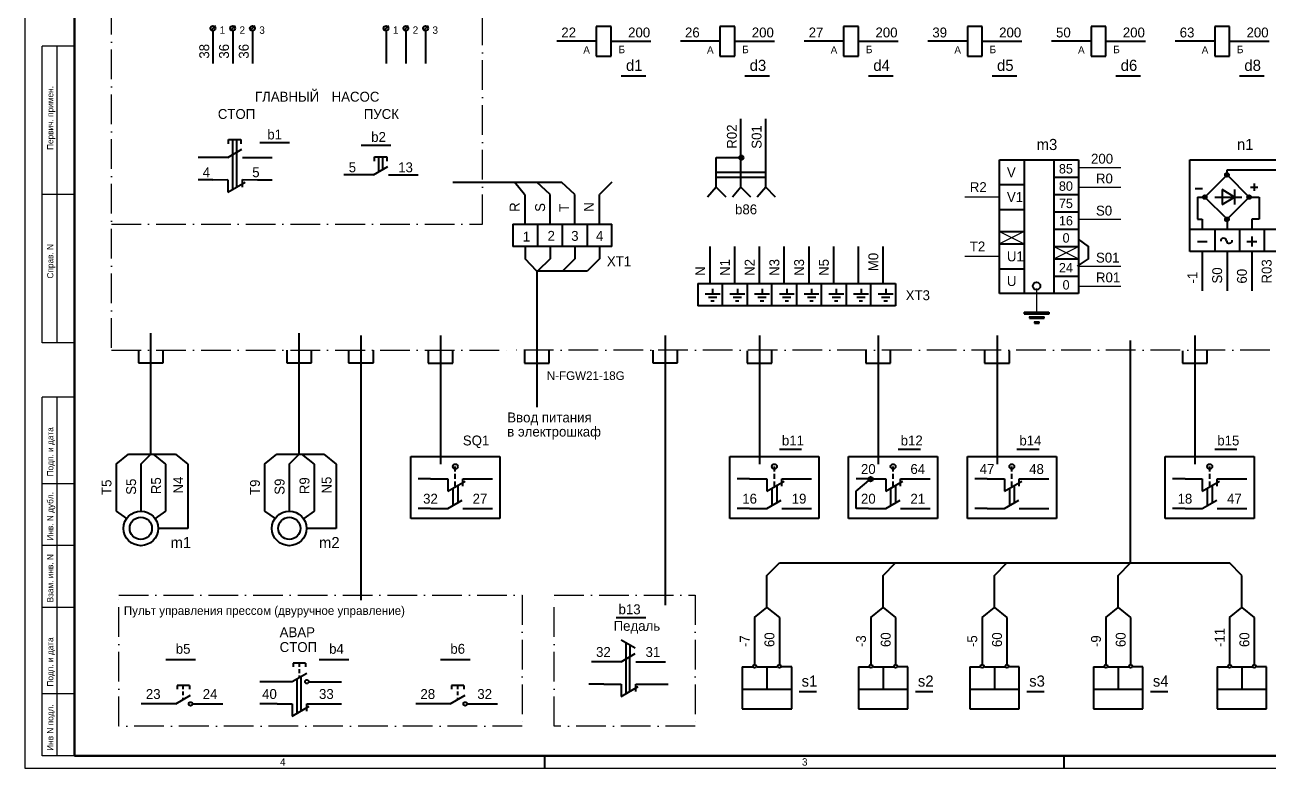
# Model space of a CAD drawing. Extents: x 0 to 842, y 0 to 594.
# Drawn here: x 0 to 503, y 0 to 301 of the extents above; entities that cross this region are included whole.
import ezdxf

# ---------------------------------------------------------------- set-up
doc = ezdxf.new("R2010")
doc.units = 0
doc.linetypes.add('ACAD_ISO10W100', pattern=[18, 12, -3, 0, -3])
doc.layers.get('0').update_dxf_attribs({"linetype": 'CONTINUOUS', "lineweight": 40})
for name, color, linetype, lineweight in [('СЛОЙ1', 3, 'CONTINUOUS', 30), ('Слой2', 4, 'ACAD_ISO10W100', 25), ('Слой3 -060mm', 6, 'CONTINUOUS', 50)]:
    doc.layers.add(name, color=color, linetype=linetype, lineweight=lineweight)
doc.styles.get("Standard").update_dxf_attribs({"font": 'cad2win.shx'})

# ---------------------------------------------------------------- blocks, each defined once
blk = doc.blocks.new('контакт размыкающ')
for p, q in [((0, 0), (7, 0)), ((7, 0), (7, -5)), ((13, 0), (20, 0)), ((13, -3), (13, 0)), ((7, -5), (13.98, -0.97))]:
    blk.add_line(p, q)
blk = doc.blocks.new('контакт замыкающ')
for p, q in [((0, 0), (7, 0)), ((7, 0), (12.8, 3.35)), ((13, 0), (20, 0))]:
    blk.add_line(p, q)
blk = doc.blocks.new('Точка')
for radius in [0.9, 0.6, 0.3]:
    blk.add_circle((-0.1, -0.1), radius)
blk = doc.blocks.new('кнопка-пуск')
for p, q in [((13.5, 7.5), (8.5, 7.5)), ((8.5, 7.5), (8.5, 6)), ((11, 6), (11, 7.5)), ((13.5, 7.5), (13.5, 6)), ((8, 0), (0, 0)), ((7.99, 0.02), (14, 3.5)), ((11, 3.5), (11, 5)), ((11, 1.75), (11, 2.5)), ((11.67, 2.14), (11.75, 2.14)), ((14.5, 0), (22, 0))]:
    blk.add_line(p, q)
blk.add_circle((14, 0), 0.75)

msp = doc.modelspace()

# ---------------------------------------------------------------- linework, layer by layer
for p, q in [((77, 300.23), (75, 298.23)), ((76, 298), (76, 285)), ((85, 300.23), (83, 298.23)), ((84, 298), (84, 285)), ((93, 300.23), (91, 298.23)), ((92, 298), (92, 285)), ((147, 300.23), (145, 298.23)), ((146, 298), (146, 285)), ((155, 300.23), (153, 298.23)), ((154, 298), (154, 285)), ((163, 300.23), (161, 298.23)), ((162, 298), (162, 285)), ((237, 300.02), (231, 300.02)), ((231, 300.02), (231, 288.02)), ((237, 288.02), (237, 300.02)), ((287, 300.02), (281, 300.02)), ((281, 300.02), (281, 288.02)), ((287, 288.02), (287, 300.02)), ((337, 300.02), (331, 300.02)), ((331, 300.02), (331, 288.02)), ((337, 288.02), (337, 300.02)), ((387, 300.02), (381, 300.02)), ((381, 300.02), (381, 288.02)), ((387, 288.02), (387, 300.02)), ((437, 300.02), (431, 300.02)), ((431, 300.02), (431, 288.02)), ((437, 288.02), (437, 300.02)), ((487, 300.02), (481, 300.02)), ((481, 300.02), (481, 288.02)), ((487, 288.02), (487, 300.02)), ((231, 294), (215, 294)), ((237, 294), (253, 294)), ((281, 294), (265, 294)), ((287, 294), (303, 294)), ((331, 294), (315, 294)), ((337, 294), (353, 294)), ((381, 294), (365, 294)), ((387, 294), (403, 294)), ((431, 294), (415, 294)), ((437, 294), (453, 294)), ((481, 294), (465, 294)), ((487, 294), (503, 294)), ((231, 288.02), (237, 288.02)), ((281, 288.02), (287, 288.02)), ((331, 288.02), (337, 288.02)), ((381, 288.02), (387, 288.02)), ((431, 288.02), (437, 288.02)), ((481, 288.02), (487, 288.02)), ((241, 280), (251, 280)), ((291, 280), (301, 280)), ((341, 280), (351, 280)), ((391, 280), (401, 280)), ((441, 280), (451, 280)), ((491, 280), (501, 280)), ((289.5, 242), (289.5, 262.59)), ((299.5, 242), (299.5, 262.59)), ((82.28, 254.21), (87.28, 254.21)), ((82.28, 252.49), (82.28, 254.21)), ((83.89, 254.16), (83.89, 248.11)), ((85.51, 254.16), (85.51, 249.14)), ((87.28, 254.21), (87.28, 252.49)), ((95, 253), (107, 253)), ((136, 252), (148, 252)), ((76, 247), (70, 247)), ((82, 247), (76, 247)), ((81.99, 247.02), (87.74, 250.33)), ((83.91, 248), (83.91, 234)), ((85.49, 249), (85.49, 235.18)), ((85.67, 249.14), (85.75, 249.14)), ((88, 247), (94, 247)), ((94, 247), (100, 247)), ((141.28, 247.21), (146.28, 247.21)), ((141.28, 245.49), (141.28, 247.21)), ((142.89, 247.16), (142.89, 241.11)), ((144.51, 247.16), (144.51, 242.14)), ((146.28, 247.21), (146.28, 245.49)), ((279.5, 235), (279.5, 247)), ((279.5, 247), (289.5, 247)), ((140.99, 240.02), (146.74, 243.33)), ((144.67, 242.14), (144.75, 242.14)), ((289.5, 235), (289.5, 242)), ((299.5, 235), (299.5, 242)), ((394, 192), (394, 246)), ((394, 246), (426, 246)), ((404, 246), (404, 192)), ((416, 246), (416, 192)), ((426, 246), (426, 192)), ((471, 218), (471, 246)), ((471, 246), (511, 246)), ((486, 240), (486, 242)), ((486, 242), (506, 242)), ((76, 238), (70, 238)), ((76, 238), (82.01, 238.02)), ((82, 238), (82, 233)), ((82.01, 233.02), (88.99, 237.05)), ((88.01, 238.02), (94, 238)), ((88.01, 235.02), (88.01, 238.02)), ((94, 238), (100, 238)), ((135, 240), (129, 240)), ((141, 240), (135, 240)), ((147, 240), (153, 240)), ((153, 240), (159, 240)), ((173, 237), (198, 237)), ((197.29, 237), (217, 237)), ((202, 232), (198, 237)), ((212.29, 232), (207, 237)), ((222.29, 232), (217, 237)), ((237.29, 237), (232.29, 232)), ((279.5, 241), (289.5, 241)), ((279.5, 241), (289.5, 241)), ((279.5, 239), (289.5, 239)), ((279.5, 239), (289.5, 239)), ((289.5, 241), (299.5, 241)), ((289.5, 241), (299.5, 241)), ((289.5, 235), (289.5, 240)), ((289.5, 239), (299.5, 239)), ((289.5, 239), (299.5, 239)), ((299.5, 235), (299.5, 240)), ((416, 239), (426, 239)), ((477, 231), (486, 240)), ((486, 240), (495, 231)), ((497, 236.5), (497, 233.5)), ((202.29, 220), (202.29, 232)), ((212.29, 220), (212.29, 232)), ((222.29, 220), (222.29, 232)), ((232.29, 220), (232.29, 232)), ((279.5, 235), (276, 231)), ((279.5, 235), (276, 231)), ((283.5, 231), (279.5, 235)), ((283.5, 231), (279.5, 235)), ((289.5, 235), (286, 231)), ((289.5, 235), (286, 231)), ((293.5, 231), (289.5, 235)), ((293.5, 231), (289.5, 235)), ((299.5, 235), (296, 231)), ((299.5, 235), (296, 231)), ((303.5, 231), (299.5, 235)), ((303.5, 231), (299.5, 235)), ((394, 236), (404, 236)), ((416, 232), (426, 232)), ((473.11, 234.42), (476.11, 234.42)), ((489, 230.99), (484, 234)), ((484, 234), (484, 228)), ((489, 234), (489, 228)), ((495.5, 235), (498.5, 235)), ((498, 234), (498, 234)), ((474, 231), (477, 231)), ((474, 231), (474, 222)), ((486, 222), (477, 231)), ((481, 231), (492, 231)), ((484, 228), (489, 230.99)), ((495, 231), (486, 222)), ((495, 231), (499, 231)), ((499, 231), (499, 222)), ((394, 226), (404, 226)), ((416, 225), (426, 225)), ((474, 222), (476, 222)), ((476, 222), (476, 218)), ((486, 222), (486, 218)), ((496, 222), (496, 218)), ((499, 222), (496, 222)), ((197.29, 220), (237.29, 220)), ((197.29, 220), (197.29, 211)), ((207.29, 220), (207.29, 211)), ((217.29, 211), (217.29, 220)), ((227.29, 220), (227.29, 211)), ((237.29, 211), (237.29, 220)), ((394, 217), (404, 217)), ((416, 218), (426, 218)), ((471, 218), (511, 218)), ((471, 209), (471, 218)), ((481, 218), (481, 209)), ((491, 218), (491, 209)), ((501, 218), (501, 209)), ((394, 212), (404, 212)), ((474, 213), (478, 213)), ((494, 213), (498, 213)), ((496, 215), (496, 211)), ((497.72, 212.76), (497.72, 212.76)), ((237.29, 211), (197.29, 211)), ((202.29, 211), (202.29, 206)), ((212.29, 211), (212.29, 206)), ((222.29, 211), (222.29, 206)), ((232.29, 211), (232.29, 206)), ((277, 196.05), (277, 211.05)), ((287, 196.05), (287, 211.05)), ((297, 196.05), (297, 211.05)), ((307, 196.05), (307, 211.05)), ((317, 196.05), (317, 211.05)), ((327, 196.05), (327, 211.05)), ((337, 196.05), (337, 211.05)), ((347, 196.05), (347, 211.05)), ((416, 211), (426, 211)), ((511, 209), (471, 209)), ((476, 209), (476, 193)), ((486, 209), (486, 193)), ((496, 209), (496, 193)), ((207, 201), (202.29, 206)), ((212.29, 206), (207.29, 201)), ((222.29, 206), (217.29, 201)), ((232.29, 206), (227.29, 201)), ((394, 202), (404, 202)), ((416, 206), (426, 206)), ((207, 201), (207, 146)), ((227.29, 201), (207, 201)), ((416, 199), (426, 199)), ((272, 196), (352, 196)), ((272, 196), (272, 187)), ((275.02, 191.88), (281.02, 191.88)), ((278.02, 193.88), (278.02, 191.88)), ((282, 187), (282, 196)), ((285.02, 191.88), (291.02, 191.88)), ((288.02, 193.88), (288.02, 191.88)), ((292, 196), (292, 187)), ((295.02, 191.88), (301.02, 191.88)), ((298.02, 193.88), (298.02, 191.88)), ((302, 187), (302, 196)), ((305.02, 191.88), (311.02, 191.88)), ((308.02, 193.88), (308.02, 191.88)), ((312, 196), (312, 187)), ((315.02, 191.88), (321.02, 191.88)), ((318.02, 193.88), (318.02, 191.88)), ((322, 187), (322, 196)), ((325.02, 191.88), (331.02, 191.88)), ((328.02, 193.88), (328.02, 191.88)), ((332, 196), (332, 187)), ((335.02, 191.88), (341.02, 191.88)), ((338.02, 193.88), (338.02, 191.88)), ((342, 187), (342, 196)), ((345.02, 191.88), (351.02, 191.88)), ((348.02, 193.88), (348.02, 191.88)), ((352, 196), (352, 187)), ((426, 192), (394, 192)), ((352, 187), (272, 187)), ((276.34, 190.51), (279.71, 190.51)), ((277.31, 189.08), (278.67, 189.08)), ((286.34, 190.51), (289.71, 190.51)), ((287.31, 189.08), (288.67, 189.08)), ((296.34, 190.51), (299.71, 190.51)), ((297.31, 189.08), (298.67, 189.08)), ((306.34, 190.51), (309.71, 190.51)), ((307.31, 189.08), (308.67, 189.08)), ((316.34, 190.51), (319.71, 190.51)), ((317.31, 189.08), (318.67, 189.08)), ((326.34, 190.51), (329.71, 190.51)), ((327.31, 189.08), (328.67, 189.08)), ((336.34, 190.51), (339.71, 190.51)), ((337.31, 189.08), (338.67, 189.08)), ((346.34, 190.51), (349.71, 190.51)), ((347.31, 189.08), (348.67, 189.08)), ((404, 184.5), (414, 184.5)), ((404.04, 184.48), (404.04, 183.81)), ((404.04, 183.81), (414.03, 183.81)), ((406, 182.5), (412, 182.5)), ((406.15, 182.54), (406.15, 181.95)), ((406.15, 181.95), (412.08, 181.95)), ((412.08, 181.95), (412.08, 182.54)), ((414.03, 183.81), (414.03, 184.48)), ((408, 180.5), (410, 180.5)), ((408.1, 180.51), (408.1, 180)), ((408.1, 180), (410.05, 180)), ((410.05, 180), (410.05, 180.51)), ((50.88, 127), (50.88, 176)), ((110.88, 127), (110.88, 176)), ((136, 68), (136, 175)), ((168, 175), (168, 123)), ((259, 66), (259, 175)), ((297, 175), (297, 123)), ((345, 175), (345, 123)), ((393, 175), (393, 123)), ((447, 83), (447, 173)), ((473, 175), (473, 123)), ((45.88, 169), (45.88, 164)), ((55.88, 164), (55.88, 169)), ((105.88, 169), (105.88, 164)), ((115.88, 164), (115.88, 169)), ((130.88, 169), (130.88, 164)), ((140.88, 164), (140.88, 169)), ((163, 168.86), (163, 163.86)), ((173, 163.86), (173, 168.86)), ((202, 168.86), (202, 163.86)), ((212, 163.86), (212, 168.86)), ((253.88, 169), (253.88, 164)), ((263.88, 164), (263.88, 169)), ((292, 168.86), (292, 163.86)), ((302, 163.86), (302, 168.86)), ((340, 168.86), (340, 163.86)), ((350, 163.86), (350, 168.86)), ((388, 168.86), (388, 163.86)), ((398, 163.86), (398, 168.86)), ((468, 168.86), (468, 163.86)), ((478, 163.86), (478, 168.86)), ((45.88, 164), (55.88, 164)), ((105.88, 164), (115.88, 164)), ((130.88, 164), (140.88, 164)), ((163, 163.86), (173, 163.86)), ((202, 163.86), (212, 163.86)), ((253.88, 164), (263.88, 164)), ((292, 163.86), (302, 163.86)), ((340, 163.86), (350, 163.86)), ((388, 163.86), (398, 163.86)), ((468, 163.86), (478, 163.86)), ((36.88, 123), (41.88, 127)), ((41.88, 127), (51.88, 127)), ((46.88, 123), (50.88, 127)), ((50.88, 127), (60.88, 127)), ((51.88, 127), (56.88, 123)), ((60.88, 127), (65.88, 123)), ((96.88, 123), (101.88, 127)), ((101.88, 127), (111.88, 127)), ((106.88, 123), (110.88, 127)), ((110.88, 127), (120.88, 127)), ((111.88, 127), (116.88, 123)), ((120.88, 127), (125.88, 123)), ((156, 126), (192, 126)), ((156, 101), (156, 126)), ((192, 126), (192, 101)), ((285, 126), (321, 126)), ((285, 101), (285, 126)), ((305, 129), (314, 129)), ((321, 126), (321, 101)), ((333, 126), (369, 126)), ((333, 101), (333, 126)), ((353, 129), (362, 129)), ((369, 126), (369, 101)), ((381, 126), (417, 126)), ((381, 101), (381, 126)), ((401, 129), (410, 129)), ((417, 126), (417, 101)), ((461, 126), (497, 126)), ((461, 101), (461, 126)), ((481, 129), (490, 129)), ((497, 126), (497, 101)), ((36.88, 123), (36.88, 104)), ((46.88, 123), (46.88, 104)), ((56.88, 123), (56.88, 104)), ((65.88, 123), (65.88, 97)), ((96.88, 123), (96.88, 104)), ((106.88, 123), (106.88, 104)), ((116.88, 123), (116.88, 104)), ((125.88, 123), (125.88, 97)), ((174, 120), (174, 122)), ((303, 120), (303, 122)), ((351, 120), (351, 122)), ((399, 120), (399, 122)), ((479, 120), (479, 122)), ((164, 117), (159, 117)), ((174, 117), (174, 119)), ((174, 114), (174, 116)), ((184, 117), (189, 117)), ((293, 117), (288, 117)), ((303, 117), (303, 119)), ((303, 114), (303, 116)), ((313, 117), (318, 117)), ((341, 117), (336, 117)), ((336, 112), (342, 117)), ((351, 117), (351, 119)), ((351, 114), (351, 116)), ((361, 117), (366, 117)), ((389, 117), (384, 117)), ((399, 117), (399, 119)), ((399, 114), (399, 116)), ((409, 117), (414, 117)), ((469, 117), (464, 117)), ((479, 117), (479, 119)), ((479, 114), (479, 116)), ((489, 117), (494, 117)), ((173, 113), (173, 106)), ((175, 114), (175, 107)), ((302, 113), (302, 106)), ((304, 114), (304, 107)), ((336, 105), (336, 112)), ((350, 113), (350, 106)), ((352, 114), (352, 107)), ((398, 113), (398, 106)), ((400, 114), (400, 107)), ((478, 113), (478, 106)), ((480, 114), (480, 107)), ((36.88, 104), (41.14, 100.96)), ((56.88, 104), (52.72, 101.02)), ((96.88, 104), (101.14, 100.96)), ((116.88, 104), (112.72, 101.02)), ((192, 101), (156, 101)), ((164, 105), (159, 105)), ((184, 105), (189, 105)), ((321, 101), (285, 101)), ((293, 105), (288, 105)), ((313, 105), (318, 105)), ((369, 101), (333, 101)), ((341, 105), (336, 105)), ((361, 105), (366, 105)), ((417, 101), (381, 101)), ((389, 105), (384, 105)), ((409, 105), (414, 105)), ((497, 101), (461, 101)), ((469, 105), (464, 105)), ((489, 105), (494, 105)), ((65.88, 97), (53.88, 97)), ((125.88, 97), (113.88, 97)), ((300, 78), (305, 83)), ((305, 83), (487, 83)), ((347, 78), (352, 83)), ((392, 78), (397, 83)), ((442, 78), (447, 83)), ((492, 78), (487, 83)), ((300, 65), (300, 78)), ((347, 65), (347, 78)), ((392, 65), (392, 78)), ((442, 65), (442, 78)), ((492, 65), (492, 78)), ((239, 61), (251, 61)), ((295, 61), (300, 65)), ((295, 61), (295, 42)), ((300, 65), (305, 61)), ((305, 61), (305, 42)), ((342, 61), (347, 65)), ((342, 61), (342, 42)), ((347, 65), (352, 61)), ((352, 61), (352, 42)), ((387, 61), (392, 65)), ((387, 61), (387, 42)), ((392, 65), (397, 61)), ((397, 61), (397, 42)), ((437, 61), (442, 65)), ((437, 61), (437, 42)), ((442, 65), (447, 61)), ((447, 61), (447, 42)), ((487, 61), (492, 65)), ((487, 61), (487, 42)), ((492, 65), (497, 61)), ((497, 61), (497, 42)), ((240.99, 51.98), (246.74, 48.67)), ((242.89, 50.83), (242.89, 44.11)), ((240.99, 43.02), (246.74, 46.33)), ((244.51, 49.91), (244.51, 45.14)), ((57, 44), (69, 44)), ((119, 44), (131, 44)), ((168, 44), (180, 44)), ((235, 43), (229, 43)), ((241, 43), (235, 43)), ((242.91, 44), (242.91, 30.11)), ((244.49, 45), (244.49, 31.12)), ((244.67, 45.14), (244.75, 45.14)), ((247, 43), (253, 43)), ((253, 43), (259, 43)), ((290, 41), (294, 41)), ((290, 41), (290, 24)), ((296, 41), (304, 41)), ((300, 41), (300, 32)), ((310, 41), (306, 41)), ((310, 24), (310, 41)), ((337, 41), (341, 41)), ((337, 41), (337, 24)), ((343, 41), (351, 41)), ((347, 41), (347, 32)), ((357, 41), (353, 41)), ((357, 24), (357, 41)), ((382, 41), (386, 41)), ((382, 41), (382, 24)), ((388, 41), (396, 41)), ((392, 41), (392, 32)), ((402, 41), (398, 41)), ((402, 24), (402, 41)), ((432, 41), (436, 41)), ((432, 41), (432, 24)), ((438, 41), (446, 41)), ((442, 41), (442, 32)), ((452, 41), (448, 41)), ((452, 24), (452, 41)), ((482, 41), (486, 41)), ((482, 41), (482, 24)), ((488, 41), (496, 41)), ((492, 41), (492, 32)), ((502, 41), (498, 41)), ((502, 24), (502, 41)), ((109.91, 36), (109.91, 22)), ((111.49, 37), (111.49, 23.18)), ((100, 35), (95, 35)), ((122, 35), (128, 35)), ((234, 34), (228, 34)), ((254, 34), (260, 34)), ((290, 32), (310, 32)), ((313, 31), (320, 31)), ((337, 32), (357, 32)), ((360, 31), (367, 31)), ((382, 32), (402, 32)), ((405, 31), (412, 31)), ((432, 32), (452, 32)), ((455, 31), (462, 31)), ((482, 32), (502, 32)), ((53, 26), (47, 26)), ((75, 26), (80, 26)), ((102, 26), (95, 26)), ((102, 26), (108.01, 26.02)), ((108, 26), (108, 21)), ((114.01, 26.02), (120, 26)), ((114.01, 23.02), (114.01, 26.02)), ((120, 26), (128, 26)), ((164, 26), (158, 26)), ((186, 26), (191, 26)), ((108.01, 21.02), (114.99, 25.05)), ((290, 24), (310, 24)), ((337, 24), (357, 24)), ((382, 24), (402, 24)), ((432, 24), (452, 24)), ((482, 24), (502, 24)), ((210.15, 0.04), (210.15, 5.04)), ((420.15, 0.04), (420.15, 5.04))]:
    msp.add_line(p, q)
msp.add_lwpolyline([(425.5, 203), (430, 206), (430, 211), (426, 214)])
for centre, radius in [((76, 299.23), 1), ((84, 299.23), 1), ((92, 299.23), 1), ((146, 299.23), 1), ((154, 299.23), 1), ((162, 299.23), 1), ((485.95, 239.97), 0.761), ((485.95, 239.97), 0.49), ((476.95, 230.97), 0.761), ((476.95, 230.97), 0.49), ((494.95, 230.97), 0.761), ((494.95, 230.97), 0.49), ((485.95, 221.97), 0.761), ((485.95, 221.97), 0.49), ((409, 195), 1.5), ((174, 122), 1), ((303, 122), 1), ((351, 122), 1), ((399, 122), 1), ((479, 122), 1), ((46.88, 97), 7), ((46.88, 97), 4.5), ((106.88, 97), 7), ((106.88, 97), 4.5), ((295, 41.21), 0.675), ((305, 41.21), 0.675), ((342, 41.21), 0.675), ((352, 41.21), 0.675), ((387, 41.21), 0.675), ((397, 41.21), 0.675), ((437, 41.21), 0.675), ((447, 41.21), 0.675), ((487, 41.21), 0.675), ((497, 41.21), 0.675)]:
    msp.add_circle(centre, radius)
for centre, radius, start, end in [((484.59, 213.19), 1.15, 5.9628, 185.2294), ((486.91, 213.47), 1.19, 187.9555, 3.4993)]:
    msp.add_arc(centre, radius, start, end)
at = {"layer": 'СЛОЙ1'}
for p, q in [((0, 594.04), (0, 0.04)), ((7, 172.04), (7, 292.04)), ((20, 292.04), (7, 292.04)), ((13, 172.04), (13, 292.04)), ((426, 243), (443, 243)), ((20, 232.04), (7, 232.04)), ((426, 235), (443, 235)), ((394, 231), (380, 231)), ((426, 222), (443, 222)), ((394, 217), (404, 212)), ((404, 217), (394, 212)), ((394, 207), (380, 207)), ((416, 206), (426, 211)), ((416, 211), (426, 206)), ((426, 203), (443, 203)), ((409, 194), (409, 184)), ((426, 195), (443, 195)), ((20, 172.04), (7, 172.04)), ((7, 5.04), (7, 150.04)), ((20, 150.04), (7, 150.04)), ((13, 5.04), (13, 150.04)), ((20, 115.04), (7, 115.04)), ((20, 90.04), (7, 90.04)), ((20, 65.04), (7, 65.04)), ((20, 30.04), (7, 30.04)), ((20, 5.04), (7, 5.04)), ((0, 0.04), (841, 0.04))]:
    msp.add_line(p, q, dxfattribs=at)
at = {"layer": 'Слой2'}
for p, q in [((185, 220), (185, 580)), ((35, 170), (35, 566)), ((35, 220), (185, 220)), ((35, 169), (196, 169)), ((630, 169), (196, 169))]:
    msp.add_line(p, q, dxfattribs=at)
for points in [[(38, 70), (201, 70), (201, 17), (38, 17)], [(214, 70), (271, 70), (271, 17), (214, 17)]]:
    msp.add_lwpolyline(points, close=True, dxfattribs=at)
at = {"layer": 'Слой3 -060mm'}
for p, q in [((20, 5.04), (20, 589.04)), ((836, 5.04), (20, 5.04))]:
    msp.add_line(p, q, dxfattribs=at)

# ---------------------------------------------------------------- block references
at = {"rotation": 90}
msp.add_blockref('Точка', (289.5, 247), dxfattribs=at)
for name, p in [('контакт размыкающ', (164, 117)), ('контакт размыкающ', (293, 117)), ('Точка', (342, 117)), ('контакт размыкающ', (341, 117)), ('контакт размыкающ', (389, 117)), ('контакт размыкающ', (469, 117)), ('контакт замыкающ', (164, 105)), ('контакт замыкающ', (293, 105)), ('контакт замыкающ', (341, 105)), ('контакт замыкающ', (389, 105)), ('контакт замыкающ', (469, 105)), ('кнопка-пуск', (100, 35)), ('кнопка-пуск', (53, 26)), ('кнопка-пуск', (164, 26)), ('контакт размыкающ', (234, 34))]:
    msp.add_blockref(name, p)

# ---------------------------------------------------------------- texts
for s, height, p in [('1', 3, (78.77, 297)), ('2', 3, (86.77, 297)), ('3', 3, (94.77, 297)), ('1', 3, (148.77, 297)), ('2', 3, (156.77, 297)), ('3', 3, (164.77, 297)), ('22', 4, (216.86, 295.54)), ('200', 4, (243.86, 295.54)), ('26', 4, (266.86, 295.54)), ('200', 4, (293.86, 295.54)), ('27', 4, (316.86, 295.54)), ('200', 4, (343.86, 295.54)), ('39', 4, (366.86, 295.54)), ('200', 4, (393.86, 295.54)), ('50', 4, (416.86, 295.54)), ('200', 4, (443.86, 295.54)), ('63', 4, (466.86, 295.54)), ('200', 4, (493.86, 295.54)), ('d1', 4.5, (243, 282)), ('d3', 4.5, (293, 282)), ('d4', 4.5, (343, 282)), ('d5', 4.5, (393, 282)), ('d6', 4.5, (443, 282)), ('d8', 4.5, (493, 282)), ('ГЛАВНЫЙ', 4, (93, 269.57)), ('НАСОС', 4, (124, 269.57)), ('СТОП', 4, (78, 262.57)), ('ПУСК', 4, (137, 262.57)), ('b1', 4, (98, 254.29)), ('b2', 4, (140, 253.29)), ('m3', 4.5, (409, 250)), ('n1', 4.5, (490, 250)), ('200', 4, (431, 244.5)), ('4', 4, (71.91, 239.01)), ('5', 4, (91.91, 239.01)), ('5', 4, (130.91, 241.01)), ('13', 4, (150.91, 241.01)), ('V', 4, (397, 239)), ('85', 3.8, (418.02, 240.52)), ('R2', 4, (382, 233)), ('80', 3.8, (418.02, 233.52)), ('R0', 4, (433, 236.5)), ('V1', 4, (397, 229)), ('b86', 4, (287.09, 224)), ('75', 3.8, (418.02, 226.52)), ('S0', 4, (433, 223.5)), ('16', 3.8, (418.02, 219.52)), ('1', 4, (201.29, 213)), ('2', 4, (211.29, 213.29)), ('3', 4, (220.86, 213.28)), ('4', 4, (230.86, 213.28)), ('0', 3.8, (419.5, 212.57)), ('T2', 4, (382, 209)), ('ХТ1', 4, (235.29, 203)), ('U1', 4, (397, 205)), ('S01', 4, (433, 204.5)), ('24', 3.8, (418.02, 200.52)), ('U', 4, (397, 195)), ('0', 3.8, (419.5, 193.57)), ('R01', 4, (433, 196.5)), ('ХТ3', 4, (356.08, 189.29)), ('N-FGW21-18G', 3.5, (211, 157)), ('Ввод питания', 4, (195, 139.86)), ('в электрошкаф', 4, (195, 134.14)), ('SQ1', 4, (177.05, 130.54)), ('b11', 4, (306.05, 130.54)), ('b12', 4, (354.05, 130.54)), ('b14', 4, (402.05, 130.54)), ('b15', 4, (482.05, 130.54)), ('20', 4, (338, 119)), ('64', 4, (358, 119)), ('47', 4, (386, 119)), ('48', 4, (406, 119)), ('32', 4, (161, 107)), ('27', 4, (181, 107)), ('16', 4, (290, 107)), ('19', 4, (310, 107)), ('20', 4, (338, 107)), ('21', 4, (358, 107)), ('18', 4, (466, 107)), ('47', 4, (486, 107)), ('m1', 4.5, (58.88, 89)), ('m2', 4.5, (118.88, 89)), ('Пульт управления прессом (двуручное управление)', 3.5, (40, 62)), ('b13', 4, (240, 62.29)), ('АВАР', 4, (103, 53)), ('Педаль', 4, (238, 55.57)), ('b5', 4, (61, 46.29)), ('СТОП', 4, (103, 47)), ('b4', 4, (123, 46.29)), ('b6', 4, (172, 46.29)), ('32', 4, (230.91, 45.01)), ('31', 4, (250.91, 45.01)), ('s1', 4.5, (314, 33)), ('s2', 4.5, (361, 33)), ('s3', 4.5, (406, 33)), ('s4', 4.5, (456, 33)), ('23', 4, (48.91, 28.01)), ('24', 4, (71.91, 28.01)), ('40', 4, (95.91, 28.01)), ('33', 4, (118.91, 28.01)), ('28', 4, (159.91, 28.01)), ('32', 4, (182.91, 28.01)), ('4', 3, (103.15, 1.04)), ('3', 3, (314.15, 1.04))]:
    msp.add_text(s, height=height).set_placement(p)
for s, p in [('38', (74.5, 286.95)), ('36', (82.5, 286.95)), ('36', (90.5, 286.95)), ('R02', (287.8, 250.52)), ('S01', (297.8, 250.52)), ('R', (200, 225)), ('S', (210.29, 225)), ('T', (220, 225)), ('N', (230, 225)), ('М0', (345, 201)), ('N', (275, 199.1)), ('N1', (285, 199.1)), ('N2', (295, 199.1)), ('N3', (305, 199.1)), ('N3', (315, 199.1)), ('N5', (325, 199.1)), ('S0', (484, 196)), ('60', (494, 196)), ('R03', (504, 196)), ('-1', (474, 196)), ('T5', (35, 110.5)), ('S5', (44.95, 110.58)), ('R5', (55.03, 110.83)), ('N4', (63.97, 111.08)), ('T9', (95, 110.5)), ('S9', (104.95, 110.58)), ('R9', (115.03, 110.83)), ('N5', (123.97, 111.08)), ('-11', (485, 49)), ('-7', (293, 49)), ('60', (303, 49)), ('-3', (340, 49)), ('60', (350, 49)), ('-5', (385, 49)), ('60', (395, 49)), ('-9', (435, 49)), ('60', (445, 49)), ('60', (495, 49))]:
    msp.add_text(s, height=4, rotation=90).set_placement(p)
at = {"layer": 'СЛОЙ1'}
for s, p in [('А', (225.75, 289)), ('Б', (240, 289.14)), ('А', (275.75, 289)), ('Б', (290, 289.14)), ('А', (325.75, 289)), ('Б', (340, 289.14)), ('А', (375.75, 289)), ('Б', (390, 289.14)), ('А', (425.75, 289)), ('Б', (440, 289.14)), ('А', (475.75, 289)), ('Б', (490, 289.14))]:
    msp.add_text(s, height=3, dxfattribs=at).set_placement(p)
for s, p in [('Первич. примен.', (11.5, 250.04)), ('Справ. N', (11.5, 198.04)), ('Подп. и дата', (11.5, 118.04)), ('Инв. N дубл.', (11.5, 92.04)), ('Взам. инв. N', (11.5, 67.04)), ('Подп. и дата', (11.5, 33.04)), ('Инв N подл.', (11.5, 7.04))]:
    msp.add_text(s, height=2.5, rotation=90, dxfattribs=at).set_placement(p)

doc.saveas('drawing.dxf')
